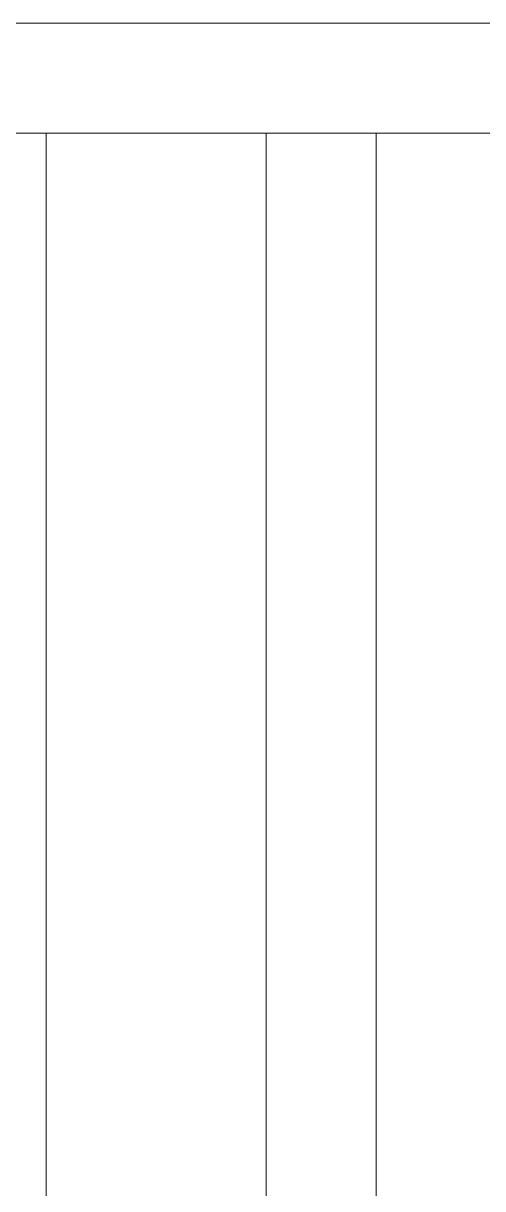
# Model space of a CAD drawing. Header units: inches. Extents: x -114 to 635, y -137 to 57.
# Drawn here: x 214.823 to 215.032, y 28.45 to 28.98 of the extents above; entities that cross this region are included whole.
import ezdxf

# ---------------------------------------------------------------- set-up
doc = ezdxf.new("R2010")
doc.units = ezdxf.units.IN
doc.header["$MEASUREMENT"] = 0
doc.layers.add('HATCH', color=15, linetype='Continuous', lineweight=0)
doc.layers.add('UTILITIES', color=141, linetype='Continuous', lineweight=0)

# ---------------------------------------------------------------- blocks, each defined once
blk = doc.blocks.new('A$C12bbacd8')
at = {"layer": 'UTILITIES'}
for p, q in [((-4767.17, -1787.5), (-4767.17, -50)), ((-4667.17, -1787.5), (-4667.17, -50)), ((-4617.17, -1787.5), (-4617.17, -50))]:
    blk.add_line(p, q, dxfattribs=at)
for points in [[(-5867.17, 0), (0, 0), (0, -1837.5), (-5867.17, -1837.5)], [(-5817.17, -50), (-50, -50), (-50, -1787.5), (-5817.17, -1787.5)]]:
    blk.add_lwpolyline(points, close=True, dxfattribs=at)

msp = doc.modelspace()

# ---------------------------------------------------------------- block references
at = {"layer": 'HATCH', "xscale": 0.001, "yscale": 0.001, "zscale": 0.001}
msp.add_blockref('A$C12bbacd8', (219.60025, 28.98048), dxfattribs=at)

doc.saveas('drawing.dxf')
